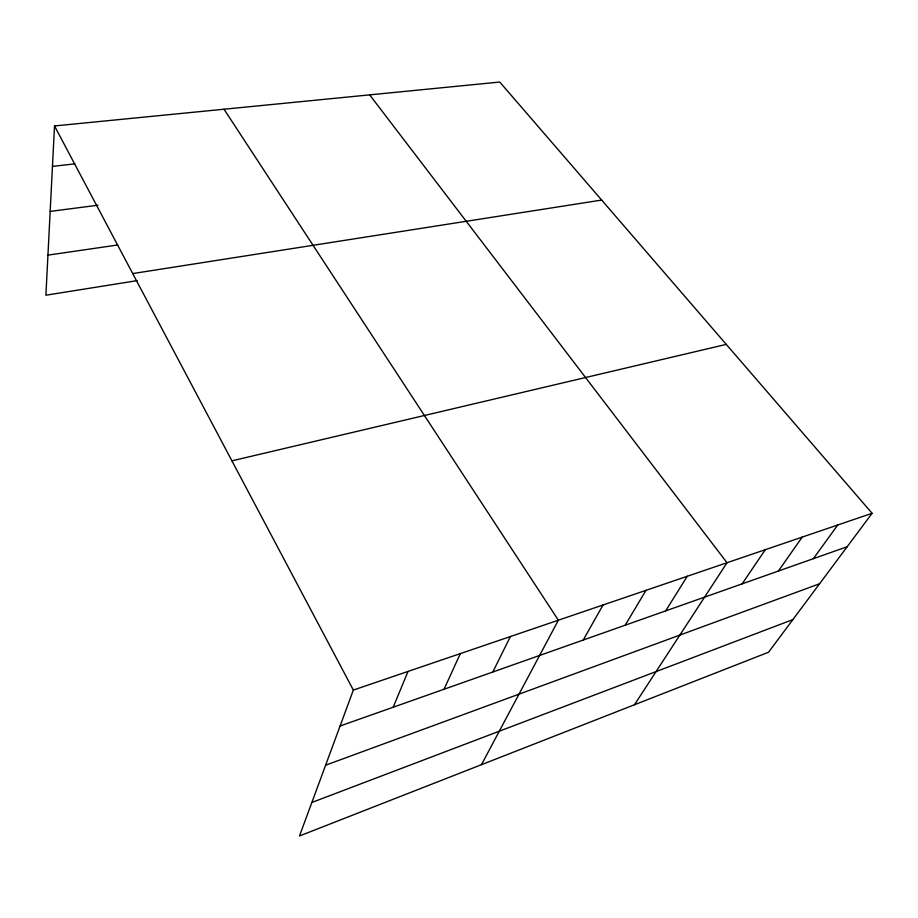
<?xml version="1.0" encoding="UTF-8"?>
<svg xmlns="http://www.w3.org/2000/svg" width="918" height="918" viewBox="0 0 918 918"><rect width="100%" height="100%" fill="white"/><g stroke="black" fill="none" stroke-linecap="round" stroke-linejoin="round"><path stroke-width="1.38" d="M54.518 125.95L353.35 690.061L299.498 835.965L768.561 652.228L872.1 513.288L499.759 82.035L54.518 125.95L45.9 295.217L137.115 280.644M393.191 707.227L408.04 671.425M444.048 689.246L460.331 653.605M492.805 672.01L510.397 636.541M481.468 764.683L558.362 620.201L224.015 109.231M583.228 640.041L603.046 604.973M625.204 625.204L645.974 590.343M665.63 610.918L687.272 576.274M634.464 704.749L727.01 562.723L369.667 94.864M742.146 583.859L765.291 549.687M778.384 571.053L802.183 537.11M813.371 558.683L837.767 524.981M311.856 802.47L792.888 619.581M325.615 765.199L819.567 583.779M340.085 726L847.176 546.726M353.35 690.061L872.1 513.288M231.933 460.847L726.264 344.388M132.72 273.575L601.657 200.067M47.943 255.124L117.722 244.991M50.169 211.404L97.951 205.207M52.464 166.387L74.828 163.852"/></g></svg>
